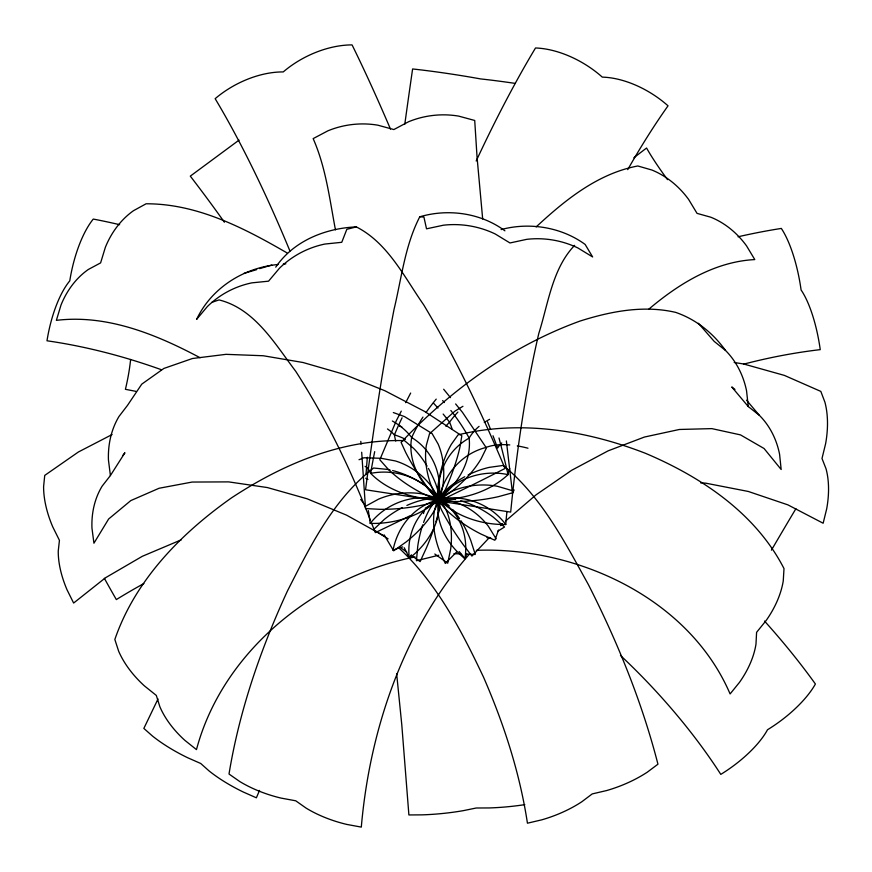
<?xml version="1.0" encoding="UTF-8"?>
<svg xmlns="http://www.w3.org/2000/svg" width="872" height="872" viewBox="0 0 872 872"><rect width="100%" height="100%" fill="white"/><g stroke="black" fill="none" stroke-linecap="round" stroke-linejoin="round"><path stroke-width="1.31" d="M498.512 530.078L494.871 540.259L481.082 534.1A80.224 37.943 24.1 0 1 445.908 509.521L438.006 500.474L424.086 494.271A81.096 38.924 25.2 0 1 388.084 469.103L379.81 459.751L396.28 420.795L401.284 411.137M259.54 790.403L256.379 797.804L243.462 792.103A72.049 24.035 25.2 0 1 209.029 770.892L200.734 763.491L187.687 757.746A72.921 24.569 25.9 0 1 152.502 736.066L143.847 728.414L158.017 698.963M512.409 493.552L514.12 489.933M504.899 230.808C480.799 212.931 448.339 208.408 419.781 216.79C404.924 245.479 401.512 278.495 394.002 309.56C382.481 369.281 373.412 429.449 365.542 489.759L510.676 512.104C516.627 452.056 525.129 392.182 538.82 333.377C548.248 303.794 552.292 268.532 574.648 245.348M405.665 402.69L410.668 393.043M384.65 536.28L346.565 515.156L307.075 498.773L267.377 487.557L228.66 481.889L192.145 482.053L159.085 488.255L130.8 500.593L108.629 519.004L93.936 543.212L91.963 528.116A91.091 74.109 52.3 0 1 102.111 486.184L110.406 475.545L124.914 452.753L122.527 455.794M275.737 267.159C293.624 240.868 325.42 228.181 356.332 226.905C387.855 242.907 404.27 277.045 423.727 304.884C455.075 357.182 481.442 412.293 505.019 468.471L493.465 474.39A87.451 3.052 -25.9 0 1 453.091 494.37L428.512 506.512M489.497 537.435L471.916 556.096L462.956 544.302A86.274 20.187 51.3 0 1 441.385 509.684L437.068 500.136L427.956 488.135A87.538 20.906 51.8 0 1 419.432 475.829M500.604 525.653L502.457 523.691M456.492 552.107L445.32 563.465L439.237 550.167A79.396 53.432 52.6 0 1 434.387 510.73L437.559 499.743L431.368 486.129A80.682 55.492 54.1 0 1 426.343 445.287L429.525 433.766L454.922 411.137L462.934 406.308M469.55 553.982C403.965 628.995 369.848 728.73 361.302 827.103L346.74 824.411A84.9 45.475 12.5 0 1 306.17 808.148L295.739 800.801L281.078 798.098A85.718 46.292 13.7 0 1 239.789 781.552L229.009 774.031C239.419 710.582 260.565 649.313 287.422 591.031C310.061 546.548 333.246 499.209 373.608 468.024L387.419 469.398A86.241 68.332 41.4 0 1 389.991 469.932M536.171 226.916C565.165 199.95 597.919 173.484 637.813 165.974L651.973 170.051A85.521 72.202 70.2 0 1 688.618 199.426L697.033 213.368L710.811 217.215A84.355 70.458 72.8 0 1 746.541 245.871L754.781 259.573C714.659 261.655 678.983 283.662 649.03 308.982M505.509 521.064L536.062 494.827L571.64 470.313L608.122 450.846L644.419 437.046L679.386 429.471L711.835 428.621L740.502 434.888L764.068 448.513L781.17 469.507L779.579 454.236A91.745 77.063 -61.9 0 0 759.25 415.214L746.541 400.194M239.037 140.12L190.303 176.133A507.7 172.765 52.4 0 1 224.398 222.229M497.749 531.233L504.55 526.993L493.258 517.129A85.62 66.97 44.3 0 0 460.678 500.8M365.226 506.414L378.622 499.111A78.851 77.87 -29.3 0 1 424.108 494.217L438.649 498.533L452.023 491.219A78.851 78.099 -4.7 0 1 497.596 486.325L512.224 490.642M278.201 264.489C243.811 267.617 211.558 287.749 196.614 319.37L207.362 306.552A95.081 91.974 72.5 0 1 251.943 282.844L268.554 281.176L279.509 268.173A95.942 93.555 76 0 1 324.875 244.051L341.759 242.307L346.827 229.314L356.332 226.905M112.106 434.539L78.404 451.99L44.734 475.404L43.6 486.652A80.279 44.025 58.3 0 0 52.734 526.841L59.438 540.335L58.25 551.05A78.785 42.521 57.2 0 0 67.068 589.864L73.63 603.043L105.556 577.722L142.343 556.292L181.332 539.801M359.002 459.718L363.962 457.767L381.097 458.291L395.299 460.928A76.932 71.242 85.6 0 1 431.324 486.205L439.303 499.046L453.157 501.52A80.922 32.438 -6 0 0 498.675 496.593L512.442 492.811L506.37 440.949M211.841 302.344L219.068 299.913C254.788 308.819 274.909 343.851 295.706 371.276C325.812 418.08 350.348 468.308 370.36 520.192M259.682 268.62L271.813 265.055M243.953 273.394L256.662 269.644M438.747 555.224L416.435 560.729L417.753 546.145A85.761 47.688 87.9 0 1 422.767 524.791M501.106 229.576C529.38 221.968 561.361 227.058 585.145 244.443L592.644 256.957L578.027 248.03A95.735 94.645 -82.7 0 0 526.775 239.331L509.978 242.961L495.209 233.969A96.214 95.517 89.6 0 0 443.477 225.194L426.528 228.824L423.912 217.041L419.781 216.79M415.083 556.925C316.46 576.479 222.894 650.229 196.473 749.615L184.766 740.263A86.829 54.685 30.1 0 1 159.87 706.745L156.317 695.431L144.37 685.85A88.355 56.473 31.5 0 1 118.657 651.231L114.842 639.47C135.247 580.054 181.06 533.424 231.494 497.879C282.681 464.166 342.249 438.856 404.532 440.643L413.655 448.415A86.938 53.203 78.4 0 1 427.084 466.128M283.302 264.042L285.863 263.824M476.352 550.319C576.697 546.559 688.934 598.039 730.104 693.938L739.532 682.296A87.353 57.072 -39.9 0 0 755.98 644.168L756.591 632.331L766.237 620.395A88.977 59.045 -41.4 0 0 783.252 580.937L784.004 568.588C755.643 513.237 701.35 476.984 645.465 453.309C586.322 430.354 520.497 419.683 458.073 434.856L451.325 444.349A87.047 49.453 89.2 0 0 438.267 483.949L436.916 498.839L430.387 507.831A85.761 47.688 87.9 0 0 423.585 522.459M453.952 553.666L460.623 553.916M465.942 554.112L475.273 554.461L470.771 540.477A85.718 51.383 79.9 0 0 460.917 520.704M700.598 482.826L705.895 483.197L748.285 491.459L787.885 504.866L823.146 523.233L826.689 508.845A79.483 45.965 -68.4 0 0 826.024 468.755L822.002 458.487L825.61 443.739A81.009 47.6 -69.6 0 0 824.923 402.21L820.825 391.408L784.375 375.396L743.478 363.94L734.202 362.501M486.936 537.632L490.892 538.155M393.327 412.554L404.543 416.609L432.022 433.493L438.115 444.022A80.573 58.075 -64.8 0 1 443.009 484.876L440.011 499.482L445.952 509.499A79.287 55.928 -63.2 0 1 450.682 548.946L447.728 563.203L434.812 554.014M759.25 415.214L748.274 406.57L746.563 390.863A93.446 79.744 -63.8 0 0 725.526 350.468C712.936 332.984 696.183 319.49 675.724 312.394C643.656 304.928 610.836 311.326 580.011 321.07C511.439 345.912 451.097 389.773 401.098 442.377L405.687 452.415A87.538 20.906 51.8 0 0 418.713 474.706M200.102 357.738C156.186 334.358 107.125 314.247 56.375 320.351L60.986 305.091A81.216 65.858 -87.5 0 1 88.344 269.47L100.607 262.886L105.359 247.321A82.48 67.656 -85.2 0 1 133.492 210.697L146.093 203.786C197.137 203.645 243.888 227.908 286.975 252.88M388.095 538.842L373.456 529.675L384.356 519.352A85.62 68.485 -44.6 0 1 402.363 507.602M401.262 548.161L406.799 552.118M411.235 555.279L420.097 561.612L426.277 548.216A86.186 23.925 -63 0 0 434.136 527.571M734.943 389.424L731.782 386.961L748.274 406.57M725.526 350.468L714.223 341.421L698.396 323.283M449.254 505.804L440.458 498.457L435.858 484.2A86.938 53.203 78.4 0 0 428.403 468.406M430.179 489.486L439.662 497.77L453.113 499.024A85.62 66.97 44.3 0 1 455.631 499.536M399.071 548.117C437.112 583.608 461.637 630.838 483.6 677.337C503.907 724 519.777 772.788 527.44 823.201L541.795 819.833A84.758 44.69 -16.5 0 0 581.864 801.728L592.208 793.923L606.618 790.555A85.456 45.366 -17.7 0 0 647.297 772.178L657.946 764.199C641.945 701.873 617.507 641.988 588.426 584.676C564.794 542.101 541.599 496.768 503.209 465.441L489.236 467.37A86.143 69.684 -41.4 0 0 468.144 474.968M443.663 389.239L450.497 397.643M455.631 403.943L462.465 412.347L486.434 447.968L481.028 458.988A78.273 41.191 -35.3 0 1 451.936 491.187L439.423 500.059L434.332 510.676A77.336 40.047 -34 0 1 405.992 542.046L393.632 550.81L384.116 534.841M360.67 499.449L363.875 503.689M496.157 538.863L488.342 526.219A76.158 69.455 88 0 0 453.157 501.52L438.91 500.702L425.383 504.463A80.845 32.362 -4.9 0 1 380.029 509.324L365.532 508.572L361.684 452.241M371.363 522.677L375.352 532.607L388.738 526.187A86.851 2.998 -25.9 0 0 410.385 515.603M335.448 229.837C329.627 199.154 325.877 167.413 313.157 138.615L327.927 130.811A86.688 81.696 -13.6 0 1 377.903 125.197L393.85 129.557L408.576 121.742A86.797 81.859 -8.5 0 1 458.672 116.118L474.717 120.467L477.06 157.287L482.674 218.959M110.406 475.545L108.444 460.002A92.846 76.791 54.1 0 1 118.952 416.522L127.476 405.404L141.776 384.127L163.882 368.442L192.429 358.512L226.012 354.337L263.311 355.754L303.053 362.512L343.993 374.306L384.923 390.754L424.62 411.431L461.833 435.804L460.056 446.54A87.505 24.819 -63.6 0 1 446.922 486.096L440.622 499.754L438.998 509.946A86.186 23.925 -63 0 1 435.946 521.794M396.662 673.86L401.785 724.763L408.892 814.949L422.081 814.862A73.902 17.811 -5.3 0 0 463.708 810.579L476.221 808.006L489.257 807.941A73.967 17.843 -5.8 0 0 524.791 804.649M360.79 441.385L361.019 444.099M771.426 550.156A64.702 0.85 -59.6 0 1 795.907 508.703M479.066 426.364A303.02 115.202 30.3 0 0 469.136 438.104A71.722 65.291 38.7 0 0 438.758 499.133A70.632 63.242 38.5 0 0 409.306 558.276A309.898 149.504 21.7 0 0 404.216 547.736M484.287 422.462A303.02 115.202 30.3 0 1 489.595 419.334M119.628 224.682A320.7 132.043 22.5 0 0 93.26 219.068A70.076 25.986 -78.6 0 0 69.782 280.839A68.953 25.223 -79.3 0 0 46.99 340.788A309.898 149.504 21.7 0 1 161.32 369.695M442.66 400.564A320.7 132.043 22.5 0 1 444.371 402.559M450.857 410.494A320.7 132.043 22.5 0 1 469.136 438.104A72.54 56.135 -30.9 0 1 438.758 499.133A71.471 54.315 -29 0 1 409.306 558.276A293.439 131.007 31.2 0 1 411.333 554.995M506.937 511.777A321.942 89.653 -67.2 0 0 505.76 524.508A72.136 50.184 7.4 0 1 438.758 499.133A71.035 69.073 -38.6 0 0 370.676 473.354A292.611 48.385 -70.7 0 0 365.106 466.324M505.76 524.508A70.414 68.049 -43.6 0 0 438.758 499.133A72.67 51.045 9.6 0 1 370.676 473.354A327.774 63.198 -67.7 0 1 374.698 451.652M368.344 510.6A324.166 67.526 69.1 0 1 370.229 523.385A70.414 68.801 31.6 0 1 438.758 499.133A70.861 69.488 24.7 0 1 508.038 474.608A290.877 29.659 71.3 0 1 509.793 468.689M370.229 523.385A72.267 49.715 -10.3 0 0 438.758 499.133A72.638 50.293 -12.4 0 0 508.038 474.608A328.243 39.371 69.6 0 0 498.991 437.984M399.343 425.83A69.531 64.386 -27.2 0 1 401.807 426.888M466.771 553.873A306.9 154.551 -18.5 0 0 464.929 558.701A295.564 141.046 -28.9 0 0 459.13 551.551M743.543 364.18A306.9 154.551 -18.5 0 1 820.247 349.639A68.06 20.655 80.9 0 0 801.096 289.995A69.226 21.32 80.3 0 0 781.323 228.431A318.171 138.615 -19.3 0 0 738.061 236.781M422.953 417.089A318.171 138.615 -19.3 0 0 411.693 437.548A72.441 57.639 27.4 0 0 438.758 499.133A71.319 55.655 25.6 0 0 464.929 558.701A70.73 61.836 -43.3 0 0 438.758 499.133A71.886 63.983 -44.1 0 0 411.693 437.548A305.952 126.102 -28 0 0 392.367 421.002M426.027 412.521A318.171 138.615 -19.3 0 1 436.218 399.114M143.858 583.553A295.564 141.046 -28.9 0 0 116.336 599.587A64.463 2.671 60.4 0 1 104.346 578.289M627.72 169.648A321.942 89.653 -67.2 0 1 668.039 105.817A72.093 41.605 33 0 0 602.301 77.128A72.725 42.259 31.6 0 0 535.517 47.971A327.774 63.198 -67.7 0 0 476.188 160.982M452.644 509.466A85.718 51.383 79.9 0 1 459.566 518.611M427.422 507.079A86.851 2.998 -25.9 0 1 425.187 508.202M390.471 129.067A328.243 39.371 69.6 0 0 352.07 44.897A73.019 44.494 -27.1 0 0 283.237 71.929A72.583 44.014 -28.6 0 0 215.155 98.678A324.166 67.526 69.1 0 1 289.929 251.005M367.951 479.458A71.7 48.876 3.2 0 1 365.739 478.227M366.022 474.357A524.475 34.804 -82 0 1 367.319 457.211M404.793 124.227A524.475 34.804 -82 0 1 412.609 68.964A67.962 4.251 8.6 0 1 480.548 78.916A67.722 4.218 8.7 0 1 515.363 83.418M433.406 403.071A490.892 220.322 3 0 1 437.973 408.02M443.15 414.047A490.892 220.322 3 0 1 449.527 422.201A71.471 57.901 -37.5 0 1 452.187 429.427M445.854 426.234A71.101 62.141 38.1 0 1 449.527 422.201A471.708 200.724 16.6 0 1 457.909 412.064M136.097 391.408A472.275 242.95 1.6 0 0 125.405 389.315A63.318 16.59 -77.8 0 0 130.626 359.471M487.546 421.852A519.788 132.043 53.5 0 1 490.576 429.471M493.007 435.76A519.788 132.043 53.5 0 1 497.563 448.121A440.894 90.219 59.3 0 1 501.738 442.954M395.757 441.069A71.689 54.129 22.8 0 1 394.438 434.877A506.806 200.898 -34.1 0 1 402.079 417.775M633.857 157.767A506.806 200.898 -34.1 0 1 646.577 148.022A65.989 8.262 52.2 0 0 667.527 179.643M387.506 428.948A455.315 156.524 -44.8 0 1 394.438 434.877A70.719 65.454 -48.3 0 1 405.458 439.346M509.793 444.938A274.745 86.917 44.8 0 0 485.791 447.51A72.027 65.989 77.1 0 0 438.78 499.612A71.188 64.168 75.2 0 0 392.989 550.374A267.355 103.714 45.7 0 1 402.668 546.918M517.281 445.908A274.745 86.917 44.8 0 1 527.985 448.208M764.537 621.082A274.745 86.917 44.8 0 1 815.407 684.008A68.169 26.531 -35.9 0 1 767.524 729.744A67.231 25.909 -35.1 0 1 720.795 774.38A267.355 103.714 45.7 0 0 620.461 655.45M423.53 513.543A69.956 60.005 36.9 0 1 424.184 510.948M464.743 476.733A86.143 69.684 -41.4 0 0 448.797 487.415L437.842 497.803L424.195 499.612A85.62 68.485 -44.6 0 0 406.886 505.433M392.574 470.542A86.241 68.332 41.4 0 1 427.258 487.067"/></g></svg>
